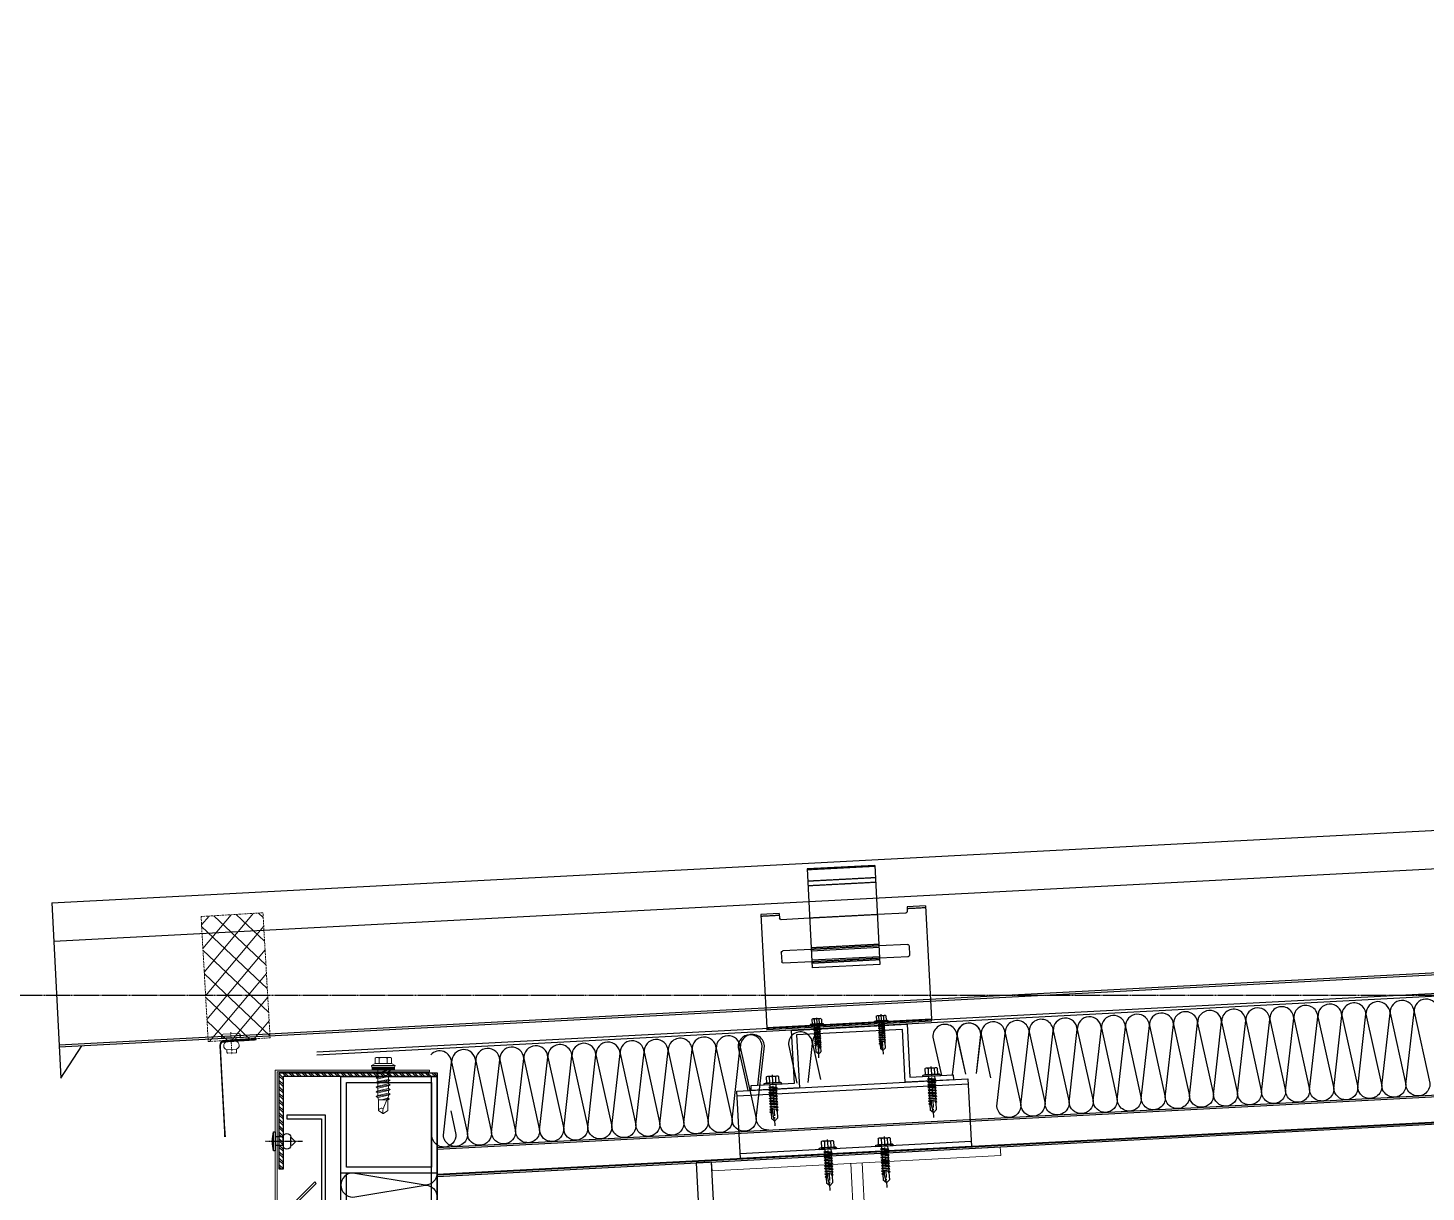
# Model space of a CAD drawing. Extents: x -599358 to 2865263, y -1062760 to 486533.
# Drawn here: x 1868516 to 1869241, y -660762 to -660158 of the extents above; entities that cross this region are included whole.
import ezdxf

# ---------------------------------------------------------------- set-up
doc = ezdxf.new("R2010")
doc.units = 0
for name, pattern in [('__DASH', [0.35, 0.25, -0.1]), ('CENTER', [2, 1.25, -0.25, 0.25, -0.25]), ('CENTER2', [28.575000000000003, 19.05, -3.175, 3.175, -3.175]), ('DASH', [0.35, 0.25, -0.1]), ('DOTE', [2.4200000000000004, 2, -0.2, 0.02, -0.2]), ('HIDDEN', [0.375, 0.25, -0.125])]:
    doc.linetypes.add(name, pattern=pattern)
for name, color, linetype, lineweight in [('00-BW', 140, 'HIDDEN', 5), ('0CABR-零部件（螺钉、螺栓、五金件）', 53, 'Continuous', 13), ('S-dim', 81, 'Continuous', 0), ('T码、堵头、配件', 6, 'Continuous', 13), ('屋面板', 6, 'Continuous', 13), ('粗', 7, 'Continuous', 50), ('紧固件', 4, 'Continuous', 13)]:
    doc.layers.add(name, color=color, linetype=linetype, lineweight=lineweight)
for name, color, linetype in [('3索引', 3, 'Continuous'), ('A-AXIS-DOTE', 14, 'DOTE'), ('A-AXIS-DP', 126, 'Continuous'), ('A-AXIS-SYMB', 3, 'Continuous'), ('A-LIN-V', 9, 'Continuous'), ('BWM', 8, 'Continuous'), ('cen', 1, 'CENTER'), ('HATCH', 66, 'Continuous'), ('PJ', 151, 'Continuous'), ('SCREW', 233, 'Continuous'), ('SEAMLOK75 - SHEET', 6, 'Continuous'), ('ZX', 1, 'CENTER2'), ('配件', 4, 'Continuous'), ('钢承板', 253, 'Continuous')]:
    doc.layers.add(name, color=color, linetype=linetype)

# ---------------------------------------------------------------- blocks, each defined once
blk = doc.blocks.new('压块-flat-1')
at = {"layer": 'HATCH', "ltscale": 10}
h = blk.add_hatch(dxfattribs=at)
h.set_pattern_fill('ACET-2D-ANSI32', color=256, scale=0.5)
h.set_pattern_definition([(45, (-3162.430519867878, -11124.32032165233), (-1.683798022700466, 1.683798022700467), []), (45, (-3161.307987367878, -11124.32032165233), (-1.683798022700466, 1.683798022700467), [])])
h.paths.add_polyline_path([(-82, 0), (-82, -2), (-2, -2), (-2, -50), (0, -50), (0, 0)])
at = {"layer": '配件', "color": 4}
blk.add_lwpolyline([(-82, 0), (-82, -2), (-2, -2), (-2, -50), (0, -50), (0, 0)], close=True, dxfattribs=at)
blk = doc.blocks.new('G$C114A11A0')
at = {"layer": '0CABR-零部件（螺钉、螺栓、五金件）'}
h = blk.add_hatch(dxfattribs=at)
h.set_pattern_fill('DOTS', color=256, scale=0.1, style=0)
h.set_pattern_definition([(0, (-261042.3359474546, 10165.88129042906), (0.079375, 0.15875), [0, -0.15875])])
h.paths.add_polyline_path([(11.93499999953201, 30.91932042899612), (0.3849999998346902, 30.91932042899248), (0.3849999997764826, 29.37932042907164), (11.93499999959022, 29.37932042907346)])
for p, q in [((0, 31.68932042901292), (1.924999999813735, 32.84432042904086)), ((0, 31.68932042901292), (12.31999999983236, 31.68932042901292)), ((0, 31.68932042901292), (0.2848560819402337, 30.9193204289943)), ((0.2848560819402337, 30.9193204289943), (12.03514391748467, 30.9193204289943)), ((0.3849999997764826, 30.9193204289943), (0.3849999997764826, 29.37932042907346)), ((0.3849999997764826, 29.37932042907346), (11.93499999959022, 29.37932042907346)), ((1.924999999813735, 35.52210543772094), (1.924999999813735, 32.84432042904086)), ((1.924999999813735, 32.84432042904086), (10.39500000001863, 32.84432042904086)), ((2.983749999664724, 35.92432042899895), (9.336249999701977, 35.92432042899895)), ((4.042499999981374, 35.52210543772094), (4.042499999981374, 32.84432042904086)), ((8.277499999850988, 35.52210543772094), (8.277499999850988, 32.84432042904086)), ((10.39500000001863, 35.52210543772094), (10.39500000001863, 32.84432042904086)), ((12.31999999983236, 31.68932042901292), (10.39500000001863, 32.84432042904086)), ((11.93499999959022, 30.9193204289943), (11.93499999959022, 29.37932042907346)), ((12.31999999983236, 31.68932042901292), (12.03514391742647, 30.9193204289943))]:
    blk.add_line(p, q, dxfattribs=at)
at = {"layer": '0CABR-零部件（螺钉、螺栓、五金件）', "ltscale": 0.03}
for p, q in [((3.421041333058383, 29.37932042906436), (2.552591466403101, 28.87792042905608)), ((3.421041333058383, 29.37932042906436), (8.898958666366525, 28.17685109575655)), ((8.898958666366525, 29.37932042906436), (8.898958666366525, 28.17685109575655)), ((3.421041333058383, 28.37652042910599), (2.552591466403101, 28.87792042905608)), ((9.767407999723218, 27.67545109574826), (2.552591466403101, 28.87792042905608)), ((3.421041333058383, 26.97438176239052), (2.552591466403101, 26.47298176244044)), ((3.421041333058383, 25.97158176249036), (2.552591466403101, 26.47298176244044)), ((2.552591466403101, 26.47298176244044), (9.767407999723218, 25.27051242901621)), ((3.421041333058383, 24.56944309577489), (2.552591466403101, 24.06804309570839)), ((3.421041333058383, 23.5666430957001), (2.552591466403101, 24.06804309570839)), ((2.552591466403101, 24.06804309570839), (9.767407999723218, 22.86557242909589)), ((3.421041333058383, 22.16450309579636), (2.552591466403101, 21.66310309567166)), ((3.421041333058383, 28.37652042910599), (8.898958666366525, 27.17405109568176)), ((3.421041333058383, 28.37652042910599), (3.421041333058383, 26.97438176239052)), ((8.898958666366525, 25.7719124290827), (3.421041333058383, 26.97438176239052)), ((3.421041333058383, 25.97158176249036), (8.898958666366525, 24.76911242906613)), ((3.421041333058383, 25.97158176249036), (3.421041333058383, 24.56944309577489)), ((8.898958666366525, 23.36697242904597), (3.421041333058383, 24.56944309577489)), ((3.421041333058383, 23.5666430957001), (3.421041333058383, 22.16450309579636)), ((8.898958666366525, 22.36417242914581), (3.421041333058383, 23.5666430957001)), ((3.421041333058383, 22.16450309579636), (8.898958666366525, 20.96203376243034)), ((8.898958666366525, 28.17685109575655), (9.767407999723218, 27.67545109574826)), ((8.898958666366525, 27.17405109568176), (9.767407999723218, 27.67545109574826)), ((8.898958666366525, 27.17405109568176), (8.898958666366525, 25.7719124290827)), ((8.898958666366525, 25.7719124290827), (9.767407999723218, 25.27051242901621)), ((8.898958666366525, 24.76911242906613), (9.767407999723218, 25.27051242901621)), ((8.898958666366525, 24.76911242906613), (8.898958666366525, 23.36697242904597)), ((8.898958666366525, 23.36697242904597), (9.767407999723218, 22.86557242909589)), ((8.898958666366525, 22.36417242914581), (9.767407999723218, 22.86557242909589)), ((8.898958666366525, 22.36417242914581), (8.898958666366525, 20.96203376243034)), ((3.421041333058383, 21.16170309572158), (2.552591466403101, 21.66310309567166)), ((9.767407999723218, 20.46063376248026), (2.552591466403101, 21.66310309567166)), ((3.421041333058383, 19.7595644290061), (2.552591466403101, 19.25816442905602)), ((3.421041333058383, 18.75676442910594), (2.552591466403101, 19.25816442905602)), ((2.552591466403101, 19.25816442905602), (9.767407999723218, 18.05569509569)), ((3.421041333058383, 17.35462576233226), (2.552591466403101, 16.85322576238218)), ((9.767407999723218, 15.65075642895795), (2.552591466403101, 16.85322576238218)), ((3.421041333058383, 16.35182576231568), (2.552591466403101, 16.85322576238218)), ((3.635423999687191, 14.80233376235378), (2.917001333029475, 14.38755242899902)), ((3.421041333058383, 21.16170309572158), (3.421041333058383, 19.7595644290061)), ((3.421041333058383, 21.16170309572158), (8.898958666366525, 19.95923376235555)), ((8.898958666366525, 18.5570950958147), (3.421041333058383, 19.7595644290061)), ((8.898958666366525, 17.55429509573992), (3.421041333058383, 18.75676442910594)), ((3.421041333058383, 18.75676442910594), (3.421041333058383, 17.35462576239047)), ((3.421041333058383, 17.35462576239047), (8.898958666366525, 16.15215642902444)), ((3.421041333058383, 17.35462576233226), (8.898958666366525, 16.15215642902444)), ((3.421041333058383, 16.35182576231568), (8.898958666366525, 15.14935642900787)), ((3.645374666375574, 14.70031776233486), (3.421041333058383, 16.35182576231568)), ((3.645374666375574, 14.70031776233486), (3.755061333009508, 13.57577776228686)), ((3.916169333038852, 14.88270042901536), (6.169897333078552, 9.233174106522029)), ((3.927143999724649, 14.84538709571029), (7.025298666383605, 13.89282309561645)), ((8.564938666357193, 13.89282309561645), (8.898958666366525, 15.14935642900787)), ((8.898958666366525, 20.96203376243034), (9.767407999723218, 20.46063376248026)), ((8.898958666366525, 19.95923376235555), (9.767407999723218, 20.46063376248026)), ((8.898958666366525, 19.95923376235555), (8.898958666366525, 18.5570950958147)), ((8.898958666366525, 18.5570950958147), (9.767407999723218, 18.05569509569)), ((8.898958666366525, 17.55429509573992), (9.767407999723218, 18.05569509569)), ((8.898958666366525, 17.55429509573992), (8.898958666366525, 16.15215642902444)), ((8.898958666366525, 16.15215642902444), (9.767407999723218, 15.65075642895795)), ((8.898958666366525, 15.14935642900787), (9.767407999723218, 15.65075642895795)), ((2.917001333029475, 14.38755242899902), (3.693839999672491, 14.20343109564533)), ((3.721167999727186, 13.92326709570739), (2.917001333029475, 14.38755242899902)), ((3.755061333009508, 13.57577776228686), (3.755061333009508, 8.432040773224116)), ((3.755061333009508, 8.432040773224116), (6.006731999688782, 6.855414106518992)), ((4.147585333033931, 14.09588842903872), (5.004355999699328, 13.89282309561645)), ((8.564938666357193, 13.89282309561645), (4.207309333025478, 13.89282309561645)), ((8.564938666357193, 8.432040773224116), (6.313267999736127, 6.855414106518992)), ((8.564938666357193, 13.89282309561645), (8.564938666357193, 8.432040773224116))]:
    blk.add_line(p, q, dxfattribs=at)
at = {"layer": '0CABR-零部件（螺钉、螺栓、五金件）'}
for centre, radius, start, end in [((2.983749999664724, 34.32973980730753), 1.594580621727456, 48.39682252927729, 131.6031774707227), ((6.15999999968335, 30.14932042897567), 5.775000000000001, 68.48981173119375, 111.5101882688062), ((9.336249999701977, 34.32973980730753), 1.594580621727456, 48.39682252927729, 131.6031774707227)]:
    blk.add_arc(centre, radius, start, end, dxfattribs=at)
at = {"layer": '0CABR-零部件（螺钉、螺栓、五金件）', "ltscale": 0.03}
for centre, radius, start, end in [((3.77487599971937, 14.84114309564143), 0.1472779333333333, 16.37753499797246, 187.7389900056074), ((7.096045333018992, 8.021320773180605), 1.525235866666664, 15.62188600239034, 127.3885000006763), ((3.169877333042677, 7.994094106551756), 3.245833199999998, 338.5846899957942, 22.44175099941077), ((6.159999999741558, 7.074294106577554), 0.26721544, 234.999999998127, 305.000000001873)]:
    blk.add_arc(centre, radius, start, end, dxfattribs=at)
blk = doc.blocks.new('*U676')
at = {"layer": 'cen', "ltscale": 0.3}
blk.add_line((14.02106639678971, -5.684341886080801e-14), (-5.020689711457578, 0), dxfattribs=at)
at = {"layer": 'SCREW'}
for p, q in [((-0.875, 5), (-0.875, -5)), ((0, 5), (-0.875, 5)), ((0, -5), (0, 5)), ((3.981505710072156, 2.218657823299623), (-1.13686837721616e-13, 2.218657823299566)), ((3.98150571007227, 2.218657823299623), (3.98150571007227, -2.281341051700338)), ((8.685141199838199, 1.984566056633071), (8.020859860434314, 2.218657823299225)), ((8.020859860434314, 2.218657823299225), (8.020859860434314, -2.218657823299282)), ((9.876940073469655, 0.7517718619740776), (8.685141199838199, 1.984566056633071)), ((10.17000537026422, 0.6587307906791011), (9.876940073469655, 0.7517718619740776)), ((9.876940073469655, -0.2251593866235453), (10.17000537026422, 0.6587307906791011)), ((-0.875, -5), (0, -5)), ((3.981505710072156, -2.281341051700338), (0, -2.281341051700338)), ((8.020859860434314, -2.218657823299282), (9.876940073469655, -0.2251593866235453))]:
    blk.add_line(p, q, dxfattribs=at)
for centre, radius, start, end in [((17.28676819916035, 5.684341886080801e-14), 18.83745800579347, 164.6075785064626, 195.3924214935374), ((6.00118278525332, 1.949927455767977), 2.037476747952082, 7.579036309789949, 172.4209636901999), ((6.00118278525332, -1.949927455767977), 2.037476747952082, 187.5790363098001, 352.42096369021)]:
    blk.add_arc(centre, radius, start, end, dxfattribs=at)
blk = doc.blocks.new('天沟')
at = {"color": 2, "ltscale": 50}
for p, q in [((1245839.335432942, 251764.3641382564), (1245839.335432942, 252083.2732291655)), ((1245886.335432942, 251764.3641382564), (1245886.335432942, 252084.2732291655)), ((1245889.335432942, 251764.3641382564), (1245889.335432942, 252084.2732291655)), ((1245842.335432942, 251764.3641382564), (1245842.335432942, 252034.2732291655))]:
    blk.add_line(p, q, dxfattribs=at)
for points in [[(1245889.335432942, 252034.2732291655), (1245839.335432942, 252034.2732291655), (1245839.335432942, 252084.2732291655), (1245889.335432942, 252084.2732291655)], [(1245886.335432942, 252037.2732291655), (1245842.335432942, 252037.2732291655), (1245842.335432942, 252081.2732291655), (1245886.335432942, 252081.2732291655)]]:
    blk.add_lwpolyline(points, close=True, dxfattribs=at)
at = {"color": 1, "ltscale": 50}
blk.add_lwpolyline([(1245811.335432942, 252062.3641382564), (1245829.335432942, 252062.3641382564), (1245829.335432942, 251766.3641382564), (1244933.335432942, 251766.3641382564), (1244933.335432942, 252062.3641382564), (1244951.335432942, 252062.3641382564), (1244951.335432942, 252064.3641382564), (1244931.335432942, 252064.3641382564), (1244931.335432942, 251764.3641382564), (1245831.335432942, 251764.3641382564), (1245831.335432942, 252064.3641382564), (1245811.335432942, 252064.3641382564)], close=True, dxfattribs=at)
at = {"layer": 'BWM'}
blk.add_lwpolyline([(1245889.335432942, 252034.2732291655, -0.414214), (1245883.085432942, 252028.0232291655), (1245845.602463836, 252034.2703906831, 1), (1245845.602463836, 252021.7703906831), (1245883.085432942, 252028.0232291655, -1), (1245883.085432942, 252015.5232291655)], format="xyb", dxfattribs=at)
at = {"layer": '屋面板', "color": 6}
blk.add_lwpolyline([(1245885.353927232, 252086.7070360543), (1245806.353927232, 252086.7070360543), (1245806.353927232, 252010.1212496167), (1245825.860023887, 252029.6273462712), (1245826.567130668, 252028.92023949), (1245805.353927232, 252007.7070360543), (1245805.353927232, 252087.7070360543), (1245885.353927232, 252087.7070360543)], close=True, dxfattribs=at)
at = {"layer": '钢承板', "color": 4, "const_width": 1}
blk.add_lwpolyline([(1245889.335432942, 252034.2732244963), (1245889.335432942, 251699.3641382564), (1245839.335432942, 251699.3641382564)], dxfattribs=at)
at = {"xscale": -1}
blk.add_blockref('压块-flat-1', (1245807.335432942, 252086.2732291659), dxfattribs=at)
at = {"xscale": -1, "rotation": 180}
blk.add_blockref('*U676', (1245805.353927232, 252050.7055217041, 9.931684126115731e-09), dxfattribs=at)
at = {"layer": '00-BW', "xscale": -1, "rotation": 0.002661272333384091}
blk.add_blockref('G$C114A11A0', (1245867.496499632, 252058.3081075477), dxfattribs=at)
blk = doc.blocks.new('2342424242')
blk.add_blockref('天沟', (-83607.76290571853, -3657515.624278706))
blk = doc.blocks.new('*U688')
at = {"layer": '紧固件', "extrusion": (-3.523272421593052e-23, -6.316012571355346e-13, -1)}
for p, q in [((2.500000000000227, 7.105427357601002e-13), (-2.500000000000227, -6.821210263296962e-13)), ((2.500000000001732, -6.11993649259869), (-2.49999999999804, -6.119936492600083))]:
    blk.add_line(p, q, dxfattribs=at)
at = {"layer": '紧固件', "color": 1, "linetype": 'CENTER', "ltscale": 0.01, "extrusion": (-3.523272421593052e-23, -6.316012571355346e-13, -1)}
blk.add_line((-9.094947017729282e-13, 2.896035134982952), (2.414689982209621e-12, -8.56401385566459), dxfattribs=at)
at = {"layer": '紧固件', "extrusion": (-3.523272421593052e-23, -6.316012571355346e-13, -1)}
blk.add_lwpolyline([(-3.999999999999545, 2.000000000001108), (4.000000000000227, 1.999999999998892, -1), (4, -1.108446667785756e-12), (2.500000000000227, -6.821210263296962e-13), (2.499999999999404, -1.919936492600065, -0.7277400767936577), (2.49999999999804, -6.119936492600083), (2.499999999997813, -7.419936492600094, -0.4142135623731045), (1.999999999997813, -7.919936492599952), (-2.000000000002415, -7.919936492598843, -0.4142135623730951), (-2.50000000000196, -7.419936492598701), (-2.500000000001732, -6.11993649259869, -0.7277400767935811), (-2.500000000000596, -1.919936492598701), (-2.500000000000227, 7.105427357601002e-13), (-4, 1.165290086646564e-12, -1)], format="xyb", close=True, dxfattribs=at)
blk = doc.blocks.new('*U2059')
at = {"layer": 'T码、堵头、配件', "linetype": 'DASH', "ltscale": 3}
h = blk.add_hatch(dxfattribs=at)
h.set_pattern_fill('NET', color=13, scale=2, angle=45, style=0)
h.set_pattern_definition([(45, (0, 0), (-4.490128060534576, 4.490128060534577), []), (135, (0, 0), (-4.490128060534577, -4.490128060534576), [])])
h.paths.add_polyline_path([(12.30129018691883, 47.52781390762912), (-12.69870981291018, 47.52781390762912), (-12.69870981372878, 1.282387529476705e-10), (12.30129018624393, -1.236912794418644e-10)])
at = {"layer": 'T码、堵头、配件', "color": 13, "linetype": 'DASH', "ltscale": 3}
blk.add_lwpolyline([(12.30129018691883, 47.52781390762912), (-12.69870981291018, 47.52781390762912), (-12.69870981372878, 1.282387529476705e-10), (12.30129018624393, -1.236912794418644e-10)], close=True, dxfattribs=at)
blk = doc.blocks.new('324')
blk.add_rational_spline([(288338.5604021224, -582640.4135809627, 0.3091089453447785), (288352.4980425731, -582640.3014994363, -0.8975200484345259), (288357.5091565158, -582640.2866135167, 2.40225501395631), (288358.3740195814, -582640.2840443709, 2.971759840431478), (288358.9916917565, -582641.0144106383, 3.368467125874449), (288359.6093639316, -582641.7447769053, 3.765174411324697), (288359.6180212328, -582642.7802399317, 3.75669840816423), (288359.8113515442, -582665.903657085, 3.567416751699202), (288360.0046818556, -582689.0270742383, 3.378135095234175), (288360.2134782699, -582689.0264539915, 3.515625722844707), (288360.4222746841, -582689.025833745, 3.653116350426135), (288360.2289443727, -582665.9024165916, 3.84239800691299), (288360.0356140615, -582642.7789994383, 4.031679663407122), (288360.0252252998, -582641.5364438066, 4.041850867164758), (288359.2840186898, -582640.6600042862, 3.565802124612819), (288358.5428120797, -582639.7835647655, 3.089753382068157), (288357.5049764009, -582639.7866477404, 2.406347590287769), (288352.4938624583, -582639.80153366, -0.8934274720666872), (288338.5562220077, -582639.9136151863, 0.3132015217126173), (288338.558312065, -582640.1635980746, 0.3111552335250599), (288338.5604021224, -582640.4135809627, 0.3091089453447785)], [1, 1, 1, 0.9238795325093009, 1, 0.9238795325093009, 1, 1, 1, 1, 1, 1, 1, 0.9238795325096482, 1, 0.9238795325096482, 1, 1, 1, 1, 1], degree=2, knots=[0, 0, 0, 1, 1, 1.785398163407828, 1.785398163407828, 2.570796326815654, 2.570796326815654, 3.570796326815654, 3.570796326815654, 4.570796326815654, 4.570796326815654, 5.570796326815654, 5.570796326815654, 6.356194490221665, 6.356194490221665, 7.141592653627678, 7.141592653627678, 8.14159265362768, 8.14159265362768, 9.14159265362768, 9.14159265362768, 9.14159265362768])
at = {"extrusion": (0.3841058404588655, 0.002152225596359766, 0.9232865596608515), "xscale": -1, "rotation": 270.409525737971}
blk.add_blockref('*U688', (-584245.187770034, -263213.8389690974, 109492.9434037155), dxfattribs=at)
at = {"layer": 'PJ', "extrusion": (2.431720510261779e-16, -3.263000309656679e-14, -1), "xscale": 1.36762023444512, "yscale": 1.36762023444512, "zscale": -1.36762023444512, "rotation": 359.5730164586824}
blk.add_blockref('*U2059', (-288347.4597482612, -582639.8451307751, 1.907954341775998e-08), dxfattribs=at)
blk = doc.blocks.new('DT')
at = {"layer": '3索引', "color": 5, "extrusion": (0.07228559712266294, -0.009154994178718737, 0.9973419566679262), "rotation": 272.6791958730362}
blk.add_blockref('324', (568525.535674949, 315258.1835276459, -0.3143943981049233), dxfattribs=at)
blk = doc.blocks.new('34t65')
at = {"color": 2, "ltscale": 50}
for p, q in [((1430036.989619718, 238183.3527667828), (1430156.989619718, 238183.3527667828)), ((1430036.989619718, 238148.3527667828), (1430036.989619718, 238183.3527667828)), ((1430036.989619718, 238180.8527667828), (1430156.989619718, 238180.8527667828)), ((1430156.989619718, 238183.3527667828), (1430156.989619718, 238148.3527667828)), ((1430156.989619718, 238150.8527667828), (1430036.989619718, 238150.8527667828)), ((1430156.989619718, 238148.3527667828), (1430036.989619718, 238148.3527667828))]:
    blk.add_line(p, q, dxfattribs=at)
blk = doc.blocks.new('*U1726')
at = {"layer": 'PJ'}
for p, q in [((-4.399999999999636, 0.4500000000007276), (-4.399999999999636, 0)), ((4.399999999999636, 0), (-4.399999999999636, 0)), ((-4.100000000000364, 0.75), (-3.100000000000364, 1)), ((4.100000000000364, 0.75), (-4.100000000000364, 0.75)), ((-3.100000000000364, 3.850000000000364), (-3.100000000000364, 1)), ((3.100000000000364, 1), (-3.100000000000364, 1)), ((2.325000000000728, 4.25), (-2.325000000000728, 4.25)), ((-2.041306750315925, 0.75), (-1.549999999999272, 1)), ((-1.549999999999272, 3.850000000000364), (-1.549999999999272, 1)), ((-1.549999999999272, 0), (-1.549999999999272, -1.590192378864231)), ((1.549999999999272, 3.850000000000364), (1.549999999999272, 1)), ((2.151306750316508, 0.75), (1.549999999999272, 1)), ((1.549999999999272, 0), (1.549999999999272, -1.090192378864231)), ((3.100000000000364, 3.850000000000364), (3.100000000000364, 1)), ((4.100000000000364, 0.75), (3.100000000000364, 1)), ((4.399999999999636, 0.4500000000007276), (4.399999999999636, 0)), ((-2.110000000000582, -1.899999999999636), (2.110000000000582, -1.399999999999636)), ((-2.110000000000582, -1.899999999999636), (-1.549999999999272, -1.590192378864231)), ((-2.110000000000582, -1.899999999999636), (-1.549999999999272, -2.209807621135042)), ((-2.110000000000582, -3.299999999999272), (2.110000000000582, -2.799999999999272)), ((-2.110000000000582, -3.299999999999272), (-1.549999999999272, -2.990192378863867)), ((-2.110000000000582, -3.299999999999272), (-1.549999999999272, -3.609807621134678)), ((-2.110000000000581, -4.699999999999273), (2.110000000000583, -4.199999999999273)), ((-2.110000000000581, -4.699999999999273), (-1.549999999999272, -4.390192378863867)), ((-2.110000000000581, -4.699999999999273), (-1.549999999999272, -5.009807621134678)), ((-2.11000000000058, -6.099999999999272), (2.110000000000584, -5.599999999999272)), ((-2.11000000000058, -6.099999999999272), (-1.549999999999271, -5.790192378863867)), ((-2.11000000000058, -6.099999999999272), (-1.549999999999271, -6.409807621134678)), ((-2.110000000000579, -7.499999999999272), (2.110000000000585, -6.999999999999272)), ((-1.549999999999272, -1.590192378864231), (1.549999999999272, -1.090192378864231)), ((-1.549999999999272, -2.209807621135042), (1.549999999999272, -1.709807621135042)), ((-1.549999999999272, -2.209807621135042), (-1.549999999999272, -2.990192378863867)), ((-1.549999999999272, -2.990192378863867), (1.549999999999272, -2.490192378863867)), ((-1.549999999999272, -3.609807621134678), (1.549999999999272, -3.109807621134678)), ((-1.549999999999272, -3.609807621135042), (-1.549999999999272, -4.390192378863867)), ((-1.549999999999272, -4.390192378863867), (1.549999999999273, -3.890192378863867)), ((-1.549999999999272, -5.009807621134678), (1.549999999999273, -4.509807621134678)), ((-1.549999999999271, -5.009807621135042), (-1.549999999999271, -5.790192378863867)), ((-1.549999999999271, -5.790192378863867), (1.549999999999274, -5.290192378863867)), ((-1.549999999999271, -6.409807621134678), (1.549999999999274, -5.909807621134678)), ((-1.54999999999927, -6.409807621135041), (-1.54999999999927, -7.190192378863866)), ((-1.54999999999927, -7.190192378863866), (1.549999999999275, -6.690192378863866)), ((1.549999999999272, -0.3098076211354055), (1.549999999999272, -1.090192378864231)), ((2.110000000000582, -1.399999999999636), (1.549999999999272, -1.090192378864231)), ((2.110000000000582, -1.399999999999636), (1.549999999999272, -1.709807621135042)), ((1.549999999999272, -1.709807621135042), (1.549999999999272, -2.490192378863867)), ((2.110000000000582, -2.799999999999272), (1.549999999999272, -2.490192378863867)), ((2.110000000000582, -2.799999999999272), (1.549999999999272, -3.109807621134678)), ((1.549999999999273, -3.109807621135042), (1.549999999999273, -3.890192378863867)), ((2.110000000000583, -4.199999999999273), (1.549999999999273, -3.890192378863867)), ((2.110000000000583, -4.199999999999273), (1.549999999999273, -4.509807621134678)), ((1.549999999999274, -4.509807621135042), (1.549999999999274, -5.290192378863867)), ((2.110000000000584, -5.599999999999272), (1.549999999999274, -5.290192378863867)), ((2.110000000000584, -5.599999999999272), (1.549999999999274, -5.909807621134678)), ((1.549999999999275, -5.909807621135041), (1.549999999999275, -6.690192378863866)), ((2.110000000000585, -6.999999999999272), (1.549999999999275, -6.690192378863866)), ((2.110000000000585, -6.999999999999272), (1.549999999999275, -7.309807621134677)), ((-2.110000000000579, -7.499999999999272), (-1.54999999999927, -7.190192378863866)), ((-2.110000000000579, -7.499999999999272), (-1.54999999999927, -7.809807621134677)), ((-2.110000000000579, -8.899999999999272), (2.110000000000586, -8.399999999999272)), ((-2.110000000000579, -8.899999999999272), (-1.549999999999269, -8.590192378863867)), ((-2.110000000000579, -8.899999999999272), (-1.549999999999269, -9.209807621134678)), ((-2.110000000000578, -10.29999999999927), (2.110000000000587, -9.799999999999272)), ((-2.110000000000578, -10.29999999999927), (-1.549999999999268, -9.990192378863867)), ((-2.110000000000578, -10.29999999999927), (-1.549999999999268, -10.60980762113468)), ((-2.110000000000578, -11.70000000000073), (2.110000000000587, -11.20000000000073)), ((-2.110000000000578, -11.70000000000073), (-1.549999999999268, -11.39019237886532)), ((-2.110000000000578, -11.70000000000073), (-1.549999999999268, -12.00980762113613)), ((-2.110000000000578, -13.10000000000036), (-1.549999999999268, -12.79019237886496)), ((-2.110000000000578, -13.10000000000036), (-1.141147094092953, -12.98393879649848)), ((-2.110000000000578, -13.10000000000036), (-1.549999999999268, -13.40980762113577)), ((-1.54999999999927, -7.809807621134677), (1.549999999999275, -7.309807621134677)), ((-1.549999999999269, -7.809807621135041), (-1.549999999999269, -8.590192378863867)), ((-1.549999999999269, -8.590192378863867), (1.549999999999276, -8.090192378863867)), ((-1.549999999999269, -9.209807621134678), (1.549999999999276, -8.709807621134678)), ((-1.549999999999268, -9.209807621135042), (-1.549999999999268, -9.990192378863867)), ((-1.549999999999268, -9.990192378863867), (1.549999999999277, -9.490192378863867)), ((-1.549999999999268, -10.60980762113468), (1.549999999999277, -10.10980762113468)), ((-1.549999999999268, -10.60980762113468), (-1.549999999999268, -11.39019237886532)), ((-1.549999999999268, -11.39019237886532), (1.549999999999277, -10.89019237886532)), ((-1.549999999999268, -12.00980762113613), (1.549999999999277, -11.50980762113613)), ((-1.549999999999268, -12.00980762113613), (-1.549999999999268, -12.79019237886496)), ((-1.549999999999268, -12.79019237886496), (-0.9946989986692598, -12.69103148577051)), ((-1.549999999999268, -13.40980762113577), (-1.334865735341732, -13.37139078816108)), ((-1.549999999999268, -13.40980762113577), (-1.549999999999268, -17.20000000000073)), ((0.5619885887190366, -12.43983727373598), (1.549999999999277, -12.29019237886496)), ((0.7141825614198796, -12.75348884305095), (2.110000000000587, -12.60000000000036)), ((0.7141825614198796, -13.03227502088157), (1.549999999999277, -12.90980762113577)), ((0.7141825614198796, -13.81265977861221), (1.549999999999277, -13.69019237886459)), ((0.7141825614198796, -14.1534888430524), (2.110000000000587, -14)), ((1.549999999999276, -7.309807621135041), (1.549999999999276, -8.090192378863867)), ((2.110000000000586, -8.399999999999272), (1.549999999999276, -8.090192378863867)), ((2.110000000000586, -8.399999999999272), (1.549999999999276, -8.709807621134678)), ((1.549999999999277, -8.709807621135042), (1.549999999999277, -9.490192378863867)), ((2.110000000000587, -9.799999999999272), (1.549999999999277, -9.490192378863867)), ((2.110000000000587, -9.799999999999272), (1.549999999999277, -10.10980762113468)), ((1.549999999999277, -10.10980762113468), (1.549999999999277, -10.89019237886532)), ((2.110000000000587, -11.20000000000073), (1.549999999999277, -10.89019237886532)), ((2.110000000000587, -11.20000000000073), (1.549999999999277, -11.50980762113613)), ((1.549999999999277, -11.50980762113613), (1.549999999999277, -12.29019237886496)), ((2.110000000000587, -12.60000000000036), (1.549999999999277, -12.29019237886496)), ((2.110000000000587, -12.60000000000036), (1.549999999999277, -12.90980762113577)), ((1.549999999999277, -12.90980762113577), (1.549999999999277, -13.69019237886459)), ((2.110000000000587, -14), (1.549999999999277, -13.69019237886459)), ((2.110000000000587, -14), (1.549999999999277, -14.30980762113541)), ((4.440892098500626e-15, -18.60000000000036), (-1.549999999999268, -17.20000000000073)), ((4.440892098500626e-15, -18.60000000000036), (1.549999999999277, -17.20000000000073)), ((0.7141825614198796, -14.43227502088303), (1.549999999999277, -14.30980762113541)), ((1.549999999999277, -14.30980762113541), (1.549999999999277, -17.20000000000073))]:
    blk.add_line(p, q, dxfattribs=at)
blk.add_lwpolyline([(4.440892098500626e-15, -18.60000000000036), (0.7141825614198796, -14.43227502088303), (0.7141825614198796, -12.70089929375172, 0.4176573264866609), (0.4106596181591202, -12.40091997968011, 0.09706246058353715), (-0.9946989986692598, -12.69103148577051), (-1.549999999999268, -13.8016756527395)], format="xyb", dxfattribs=at)
for centre, radius, start, end in [((-4.100000000000364, 0.4500000000007276), 0.3, 90, 180), ((-2.325000000000728, 3.299218750000364), 0.9507812499999939, 35.40085557735623, 144.5991444226438), ((0, 1.046875), 3.203124999999813, 61.05941179989344, 118.9405882001065), ((2.325000000000728, 3.299218750000364), 0.9507812499999881, 35.40085557735623, 144.5991444226438), ((4.100000000000364, 0.4500000000007276), 0.3, 0, 90)]:
    blk.add_arc(centre, radius, start, end, dxfattribs=at)
at = {"layer": 'ZX', "ltscale": 0.2}
blk.add_line((0, 4.942561988593297), (4.440892098500626e-15, -21.03404386090006), dxfattribs=at)
blk = doc.blocks.new('A$C2F3B4A73')
at = {"layer": '粗', "lineweight": -2}
for p, q in [((25.19999962326193, 101.0567649584386), (60.39999962326266, 101.0567649584386)), ((25.19999962326193, 101.0567649584386), (25.19999962326193, 49.64140044910659)), ((60.39999962326266, 101.0567649584386), (60.39999962326266, 49.64140044910659)), ((-3.76738796603604e-07, 78.69740044510175), (9.599999623263386, 78.69740044510175)), ((-3.76738796603604e-07, 78.69740044510175), (-3.76738796603604e-07, 19.80049468954297)), ((9.599999623263386, 78.69740044510175), (9.599999623263386, 76.2974004451003)), ((10.39999962326266, 75.49740044510466), (25.19999962326193, 75.49740044510466)), ((60.39999962326266, 75.49740044510466), (75.19999962326193, 75.49740044510466)), ((75.9999996232612, 78.69740044510175), (85.59999962326339, 78.69740044510175)), ((75.9999996232612, 78.69740044510175), (75.9999996232612, 76.2974004451003)), ((85.59999962326339, 78.69740044510175), (85.59999962326339, 19.80049468954297)), ((9.599999623263386, 58.4414004491095), (9.59999962325611, 53.64140044910659)), ((10.39999962326266, 59.24140044911241), (25.19999962326193, 59.24140044911241)), ((25.19999962326193, 58.4414004491095), (60.39999962326266, 58.4414004491095)), ((60.39999962326266, 59.24140044911241), (75.19999962325466, 59.24140044911241)), ((75.99999962325757, 58.4414004491095), (75.9999996232612, 53.64140044910659)), ((10.39999962325538, 52.84140044911096), (25.19999962326193, 52.84140044911096)), ((25.19999962326193, 53.64140044910659), (60.39999962326266, 53.64140044910659)), ((60.39999962326266, 52.84140044911096), (75.19999962326193, 52.84140044911096)), ((25.19999962326193, 49.64140044910659), (60.39999962326266, 49.64140044910659)), ((-3.767387397601851e-07, 19.80049468954297), (85.59999962326344, 19.80049468954297)), ((-3.767387397601851e-07, 18.84049468954385), (-3.767387397601851e-07, 19.80049468954297)), ((-3.767387397601851e-07, 18.84049468954385), (85.59999962326344, 18.84049468954385)), ((14.39999962326272, 19.80049468954297), (14.39999962326272, 18.84049468954385)), ((71.19999962326199, 19.80049468954297), (71.19999962326199, 18.84049468954385)), ((85.59999962326344, 19.80049468954297), (85.59999962326344, 18.84049468954385))]:
    blk.add_line(p, q, dxfattribs=at)
at = {"layer": '粗', "linetype": 'DASH', "lineweight": -2}
for p, q in [((25.19999962326193, 100.5767649584427), (60.39999962326266, 100.5767649584427)), ((25.19999962326193, 94.65676495843712), (60.39999962326266, 94.65676495843712)), ((25.19999962326193, 92.25676495843567), (60.39999962326266, 92.25676495843567)), ((-3.76738796603604e-07, 77.73740044510262), (9.599999623263386, 77.73740044510262)), ((25.19999962326193, 75.49740044510466), (60.39999962326266, 75.49740044510466)), ((75.9999996232612, 77.73740044510262), (85.59999962326339, 77.73740044510262)), ((25.19999962326193, 60.04140044910805), (60.39999962326266, 60.04140044910805)), ((25.19999962326193, 59.24140044911241), (60.39999962326266, 59.24140044911241)), ((25.19999962326193, 52.84140044911096), (60.39999962326266, 52.84140044911096)), ((25.19999962326193, 52.04140044910805), (60.39999962326266, 52.04140044910805)), ((15.99999962326126, 19.80049468954297), (15.99999962326126, 18.84049468954385)), ((21.59999962326344, 19.80049468954297), (21.59999962326344, 18.84049468954385)), ((29.59999962326344, 19.80049468954297), (29.59999962326344, 18.84049468954385)), ((35.19999962326199, 19.80049468954297), (35.19999962326199, 18.84049468954385)), ((50.39999962325544, 19.80049468954297), (50.39999962325544, 18.84049468954385)), ((55.99999962325762, 19.80049468954297), (55.99999962325762, 18.84049468954385)), ((63.99999962325762, 19.80049468954297), (63.99999962325762, 18.84049468954385)), ((69.59999962325617, 19.80049468954297), (69.59999962325617, 18.84049468954385))]:
    blk.add_line(p, q, dxfattribs=at)
at = {"layer": '粗', "lineweight": -2}
for centre, start, end in [((10.39999962326266, 76.2974004451003), 180, 270), ((75.19999962326193, 76.2974004451003), 270, 0), ((10.39999962326266, 58.4414004491095), 90, 180), ((75.19999962325466, 58.4414004491095), 0, 90), ((10.39999962325538, 53.64140044910659), 180, 270), ((75.19999962326193, 53.64140044910659), 270, 0)]:
    blk.add_arc(centre, 0.8, start, end, dxfattribs=at)
at = {"layer": '紧固件', "color": 2, "yscale": 0.8, "zscale": 0.8}
for p, xscale in [((26.06101624345524, 19.80049468954297), 0.8), ((59.53898300306946, 19.80049468954297), -0.8)]:
    blk.add_blockref('*U1726', p, dxfattribs=dict(at, xscale=xscale))
blk = doc.blocks.new('A$C51791418')
blk.add_blockref('A$C2F3B4A73', (-42.79999962326235, -15.84049468954385))
blk = doc.blocks.new('2134')
at = {"color": 1, "linetype": 'Continuous', "ltscale": 10}
for p, q in [((2311608.195416021, -279977.5803282307), (2311758.195416021, -279977.5803282307)), ((2311608.195416021, -279982.0803282307), (2311608.195416021, -279977.5803282307)), ((2311758.195416021, -279982.0803282307), (2311758.195416021, -279977.5803282307)), ((2311608.195416021, -279982.0803282307), (2311758.195416021, -279982.0803282307)), ((2311680.195416021, -280273.0803282307), (2311680.195416021, -279982.0803282307)), ((2311686.195416021, -280273.0803282307), (2311686.195416021, -279982.0803282307)), ((2311608.195416021, -280273.0803282307), (2311758.195416021, -280273.0803282307)), ((2311608.195416021, -280277.5803282307), (2311608.195416021, -280273.0803282307)), ((2311758.195416021, -280273.0803282307), (2311758.195416021, -280277.5803282307)), ((2311608.195416021, -280277.5803282307), (2311758.195416021, -280277.5803282307))]:
    blk.add_line(p, q, dxfattribs=at)
at = {"layer": 'S-dim', "ltscale": 10}
blk.add_line((2311685.445416021, -280277.5803282307), (2311680.945416021, -280277.5803282307), dxfattribs=at)
blk = doc.blocks.new('54Y656')
at = {"color": 1, "ltscale": 50}
for p, q in [((1904812.712054992, 473027.727571427), (1896283.273487256, 472580.1185503796)), ((1904812.715296035, 473026.2256774651), (1896283.273487256, 472578.616486334))]:
    blk.add_line(p, q, dxfattribs=at)
at = {"color": 4, "ltscale": 50}
for p, q in [((1896345.712054993, 472530.7228307042), (1904812.825707576, 472975.0611564954, -1.021110756026153e-09)), ((1896345.712054993, 472529.9217298797), (1904812.827436132, 472974.2601463825, -1.021105322431642e-09)), ((1896345.712054993, 472516.5032910702), (1904812.856389453, 472960.8432269894, -1.021014309723832e-09)), ((1896345.712054993, 472515.7021902459), (1904812.858118009, 472960.0422168766, -1.021008876129352e-09))]:
    blk.add_line(p, q, dxfattribs=at)
at = {"color": 2, "ltscale": 50}
blk.add_line((1896345.712054993, 472516.8037038794), (1904812.855741244, 472961.1436057816, -1.021016347321742e-09), dxfattribs=at)
at = {"color": 2, "elevation": 2.418904543826644e-08}
blk.add_lwpolyline([(1896508.569876136, 472562.8418906536), (1896531.038957993, 472564.0210261446), (1896529.597792392, 472591.4832373031), (1896589.515344011, 472594.6275986125), (1896590.956509611, 472567.165387454), (1896613.425591468, 472568.3445229451), (1896613.556606523, 472565.8479582943), (1896588.590960015, 472564.5378077487), (1896587.149794415, 472592.0000189072), (1896532.225372098, 472589.1176877069), (1896533.666537698, 472561.6554765484), (1896508.70089119, 472560.3453260028)], close=True, dxfattribs=at)
at = {"layer": 'A-AXIS-SYMB', "color": 6, "ltscale": 10, "elevation": -2.710390187632408e-07}
blk.add_lwpolyline([(1896480.13465984, 472522.696548776), (1896495.856466387, 472223.1087906834), (1896503.845473269, 472223.528038858), (1896488.123666722, 472523.1157969506)], close=True, dxfattribs=at)
at = {"layer": 'BWM'}
for points, elevation in [([(1896865.102022724, 472601.7725940936, 1), (1896852.619199471, 472601.1175188209), (1896860.827778976, 472564.0137429408, -1), (1896848.344955723, 472563.358667668), (1896852.619199471, 472601.1175188209, 1), (1896840.136376217, 472600.462443548), (1896848.344955723, 472563.358667668, -1), (1896835.862132468, 472562.7035923952), (1896840.136376217, 472600.462443548, 1), (1896827.653552963, 472599.8073682753), (1896835.862132468, 472562.7035923952, -1), (1896823.379309215, 472562.0485171225), (1896827.653552963, 472599.8073682753, 1), (1896815.170729709, 472599.1522930024), (1896823.379309215, 472562.0485171225, -1), (1896810.896485961, 472561.3934418496), (1896815.170729709, 472599.1522930024, 1), (1896802.687906455, 472598.4972177296), (1896810.896485961, 472561.3934418496, -1), (1896798.413662707, 472560.7383665769), (1896802.687906455, 472598.4972177296, 1), (1896790.205083201, 472597.8421424569), (1896798.413662707, 472560.7383665769, -1), (1896785.930839453, 472560.083291304), (1896790.205083201, 472597.8421424569, 1), (1896777.722259947, 472597.1870671841), (1896785.930839453, 472560.083291304, -1), (1896773.4480162, 472559.4282160312), (1896777.722259947, 472597.1870671841, 1), (1896765.239436694, 472596.5319919113), (1896773.4480162, 472559.4282160312, -1), (1896760.965192945, 472558.7731407585), (1896765.239436694, 472596.5319919113, 1), (1896752.75661344, 472595.8769166385), (1896760.965192945, 472558.7731407585, -1), (1896748.482369692, 472558.1180654857), (1896752.75661344, 472595.8769166385, 1), (1896740.273790186, 472595.2218413656), (1896748.482369692, 472558.1180654857, -1), (1896735.999546438, 472557.4629902128), (1896740.273790186, 472595.2218413656, 1), (1896727.790966932, 472594.5667660929), (1896735.999546438, 472557.4629902128, -1), (1896723.516723184, 472556.8079149401), (1896727.790966932, 472594.5667660929, 1), (1896715.308143678, 472593.9116908201), (1896723.516723184, 472556.8079149401, -1), (1896711.03389993, 472556.1528396672), (1896715.308143678, 472593.9116908201, 1), (1896702.825320424, 472593.2566155473), (1896711.03389993, 472556.1528396672, -1), (1896698.551076676, 472555.4977643944), (1896702.825320424, 472593.2566155473, 1), (1896690.34249717, 472592.6015402745), (1896698.551076676, 472555.4977643944, -1), (1896686.068253422, 472554.8426891217), (1896690.34249717, 472592.6015402745, 1), (1896677.859673917, 472591.9464650017), (1896686.068253422, 472554.8426891217, -1), (1896673.585430169, 472554.1876138489), (1896677.859673917, 472591.9464650017, 1), (1896665.376850663, 472591.2913897288), (1896673.585430169, 472554.1876138489, -1), (1896661.102606915, 472553.5325385761), (1896665.376850663, 472591.2913897288, 1), (1896652.894027409, 472590.6363144561), (1896661.102606915, 472553.5325385761, -1), (1896648.619783661, 472552.8774633033), (1896652.894027409, 472590.6363144561, 1), (1896640.411204155, 472589.9812391833), (1896648.619783661, 472552.8774633033, -1), (1896636.136960407, 472552.2223880304), (1896640.411204155, 472589.9812391833, 1), (1896627.928380901, 472589.3261639105), (1896632.88488597, 472566.9221592854)], 2.418943752160707e-08), ([(1896517.785224309, 472539.7529095605, -0.4142135623578944), (1896511.216275046, 472545.666783551), (1896515.490518794, 472583.4256347038, 1), (1896503.00769554, 472582.7705594311), (1896511.216275046, 472545.666783551, -1), (1896498.733451792, 472545.0117082783), (1896503.00769554, 472582.7705594311, 1), (1896490.524872286, 472582.1154841582), (1896498.733451792, 472545.0117082783, -1), (1896486.250628538, 472544.3566330054), (1896490.524872286, 472582.1154841582, 1), (1896478.042049032, 472581.4604088854), (1896486.250628538, 472544.3566330054, -1), (1896473.767805284, 472543.7015577326), (1896478.042049032, 472581.4604088854, 1), (1896465.559225778, 472580.8053336127), (1896473.767805284, 472543.7015577326, -1), (1896461.28498203, 472543.0464824598), (1896465.559225778, 472580.8053336127, 1), (1896453.076402524, 472580.1502583399), (1896461.28498203, 472543.0464824598, -1), (1896448.802158776, 472542.391407187), (1896453.076402524, 472580.1502583399, 1), (1896440.593579271, 472579.495183067), (1896448.802158776, 472542.391407187, -1), (1896436.319335522, 472541.7363319142), (1896440.593579271, 472579.495183067, 1), (1896428.110756017, 472578.8401077943), (1896436.319335522, 472541.7363319142, -1), (1896423.836512269, 472541.0812566415), (1896428.110756017, 472578.8401077943, 1), (1896415.627932763, 472578.1850325214), (1896423.836512269, 472541.0812566415, -1), (1896411.353689015, 472540.4261813686), (1896415.627932763, 472578.1850325214, 1), (1896403.145109509, 472577.5299572487), (1896411.353689015, 472540.4261813686, -1), (1896398.870865761, 472539.7711060958), (1896403.145109509, 472577.5299572487, 1), (1896390.662286255, 472576.8748819759), (1896398.870865761, 472539.7711060958, -1), (1896386.388042507, 472539.116030823), (1896390.662286255, 472576.8748819759, 1), (1896378.179463001, 472576.2198067031), (1896386.388042507, 472539.116030823, -1), (1896373.905219253, 472538.4609555503), (1896378.179463001, 472576.2198067031, 1), (1896365.696639748, 472575.5647314303), (1896373.905219253, 472538.4609555503, -1), (1896361.422395999, 472537.8058802774), (1896365.696639748, 472575.5647314303, 1), (1896353.213816494, 472574.9096561575), (1896361.422395999, 472537.8058802774, -1), (1896348.939572746, 472537.1508050046), (1896353.213816494, 472574.9096561575, 0.6620988336132627), (1896342.398617873, 472578.8415753572, 0.6620988336132627)], 2.418943752160707e-08), ([(1896512.05045078, 472563.0245447169), (1896514.346245894, 472583.305696447, 1), (1896501.86342264, 472582.6506211742), (1896506.819927708, 472560.2466165492)], 2.418904543826644e-08), ([(1896512.05045078, 472563.0245447169), (1896514.346245894, 472583.305696447, 1), (1896501.86342264, 472582.6506211742), (1896506.819927708, 472560.2466165493)], 2.418904543826644e-08), ([(1896538.160370187, 472564.4546335193), (1896540.456165301, 472584.7357852494, 1), (1896527.973342047, 472584.0807099767), (1896532.382359837, 472564.1514143173)], 2.418943752160707e-08), ([(1896538.160370187, 472564.4546335193), (1896540.456165301, 472584.7357852494, 1), (1896527.973342048, 472584.0807099766), (1896532.382359837, 472564.1514143173)], 2.418943752160707e-08), ([(1896543.326283915, 472590.3261057448, 0.2696369787356774), (1896540.456165301, 472584.7357852494), (1896544.603411579, 472565.9897286038)], 2.418943752160707e-08), ([(1896613.149762533, 472568.3899369073), (1896615.445557647, 472588.6710886377, 1), (1896602.962734394, 472588.0160133649), (1896607.371752183, 472568.0867177053)], 2.418943752160707e-08), ([(1896625.540132965, 472569.0401604286), (1896627.835928079, 472589.321312159, 1), (1896615.353104825, 472588.6662368863), (1896619.762122615, 472568.7369412265)], 2.418943752160707e-08), ([(1896625.632585787, 472569.0450121802), (1896627.928380901, 472589.3261639105, 1), (1896615.445557647, 472588.6710886377), (1896619.854575437, 472568.7417929781)], 2.418943752160707e-08)]:
    blk.add_lwpolyline(points, format="xyb", dxfattribs=dict(at, elevation=elevation))
at = {"layer": 'SEAMLOK75 - SHEET'}
for p, q in [((1896145.712054993, 472657.6875838548, 2.418943752160707e-08), (1904794.020606244, 473111.5346798389, 2.418943752160707e-08)), ((1896146.760175429, 472637.7150666487, 2.418943752160707e-08), (1904788.424300364, 473091.2134755374, 2.418943752160707e-08)), ((1904795.276394733, 473037.498755015, 2.418943752160707e-08), (1896149.590100608, 472583.7892701919, 2.418943752160707e-08)), ((1904797.951057881, 473036.6377403158, 2.418943752160707e-08), (1896149.64250663, 472582.7906443317, 2.418943752160707e-08)), ((1896145.712054993, 472657.6875838548), (1896150.490066475, 472566.6399206044, 2.940563093373082e-08)), ((1896150.490066475, 472566.6399206044), (1896161.298306449, 472583.4023189577, 2.418943752159352e-08))]:
    blk.add_line(p, q, dxfattribs=at)
at = {"extrusion": (0.4059431571113217, 0.01643896073388226, 0.9137504658080797), "xscale": -1, "rotation": 267.0177680869565}
blk.add_blockref('DT', (395472.4166220982, -1748754.042982123, 777540.7062022353), dxfattribs=at)
at = {"rotation": 3.004019978695776}
blk.add_blockref('34t65', (480911.5341486296, 159761.3470261659, 2.418386684218909e-08), dxfattribs=at)
at = {"layer": 'S-dim', "xscale": -1, "rotation": 3.004019978691117}
blk.add_blockref('2134', (4190397.129204124, 873266.0182593614, 2.287102056656305e-08), dxfattribs=at)
at = {"layer": 'SEAMLOK75 - SHEET', "xscale": -1, "rotation": 3.004019978695753}
blk.add_blockref('A$C51791418', (1896559.663476486, 472591.0182212028, 2.418904543826644e-08), dxfattribs=at)
at = {"layer": '紧固件', "xscale": -1.023999999801318, "yscale": 1.023999999801318, "zscale": 1.023999999801318, "rotation": 3.004019978695753}
for p in [(1896519.804415327, 472563.431458308, 2.418904543826644e-08), (1896602.191041497, 472567.7551275078, 3.083876717048174e-07), (1896548.387262313, 472529.8832717161, 2.418386684218907e-08), (1896577.821378259, 472531.4280919829, 2.418381612859965e-08)]:
    blk.add_blockref('*U1726', p, dxfattribs=at)

msp = doc.modelspace()

# ---------------------------------------------------------------- linework, layer by layer
at = {"layer": 'A-AXIS-DOTE', "linetype": '__DASH', "ltscale": 2}
msp.add_line((1930835.254110594, -660659.8839128928), (1839476.326561531, -660659.883912893), dxfattribs=at)
at = {"layer": 'BWM'}
msp.add_lwpolyline([(1868735.289859728, -660719.7192059034), (1868737.994446886, -660731.944268193, -1), (1868725.511623632, -660732.5993434656)], format="xyb", dxfattribs=at)

# ---------------------------------------------------------------- block references
at = {"layer": 'A-AXIS-DP'}
msp.add_blockref('54Y656', (-27617.45794821531, -1133269.436853962), dxfattribs=at)
at = {"layer": 'A-LIN-V'}
msp.add_blockref('2342424242', (706446.6815795538, 2744729.376227557), dxfattribs=at)

doc.saveas('drawing.dxf')
